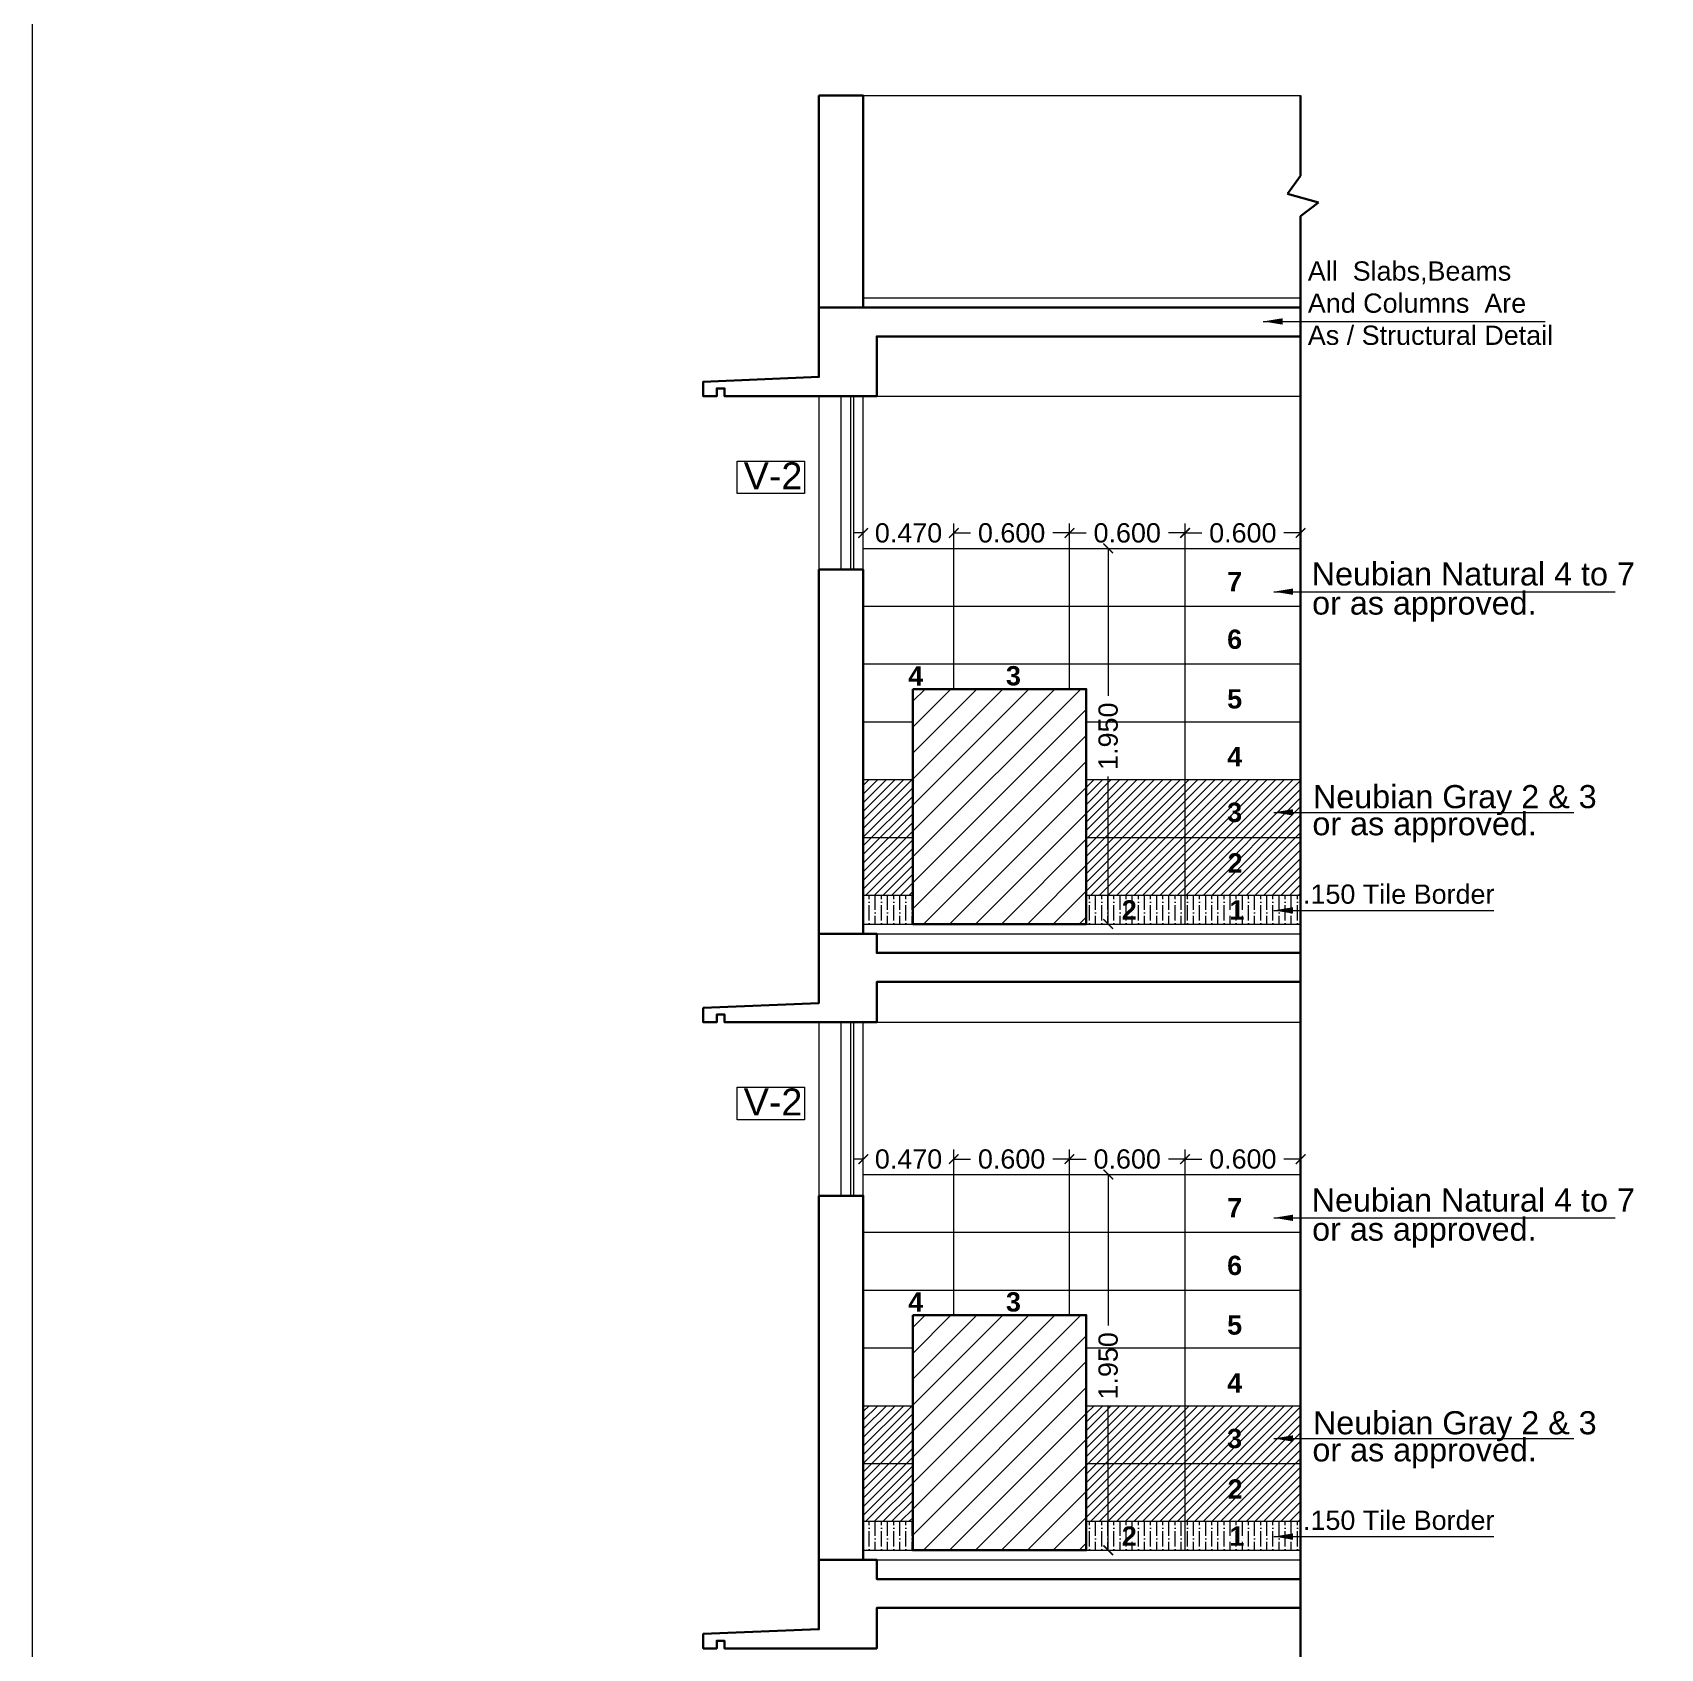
# Model space of a CAD drawing. Header units: millimetres. Extents: x 2733 to 5909, y 1038 to 2089.
# Drawn here: x 2964.63 to 2973.08, y 1047.85 to 1056.24 of the extents above; entities that cross this region are included whole.
import ezdxf

# ---------------------------------------------------------------- set-up
doc = ezdxf.new("R2010")
doc.units = ezdxf.units.MM
doc.header["$PDMODE"] = 35
doc.layers.get('0').update_dxf_attribs({"lineweight": 20})
doc.layers.get('Defpoints').update_dxf_attribs({"lineweight": 15})
for name, color, linetype, lineweight in [('beam', 43, 'Continuous', 20), ('DIM', 6, 'Continuous', 18), ('dim.1', 6, 'Continuous', 18), ('FLOOR FINISH', 10, 'Continuous', 15), ('Hatch', 43, 'Continuous', 13), ('rcc', 5, 'Continuous', 30), ('RD', 7, 'Continuous', 18), ('TEXT', 7, 'Continuous', 15), ('Text-1', 240, 'Continuous', 15), ('TILE HATCH-2', 123, 'Continuous', 9), ('Tiles', 91, 'Continuous', 9), ('Tiles-Text', 230, 'Continuous', 18), ('Ventilator', 200, 'Continuous', 18), ('Wall', 7, 'Continuous', 30)]:
    doc.layers.add(name, color=color, linetype=linetype, lineweight=lineweight)
doc.styles.add('dim-stylus bt', font='arial.ttf')
doc.styles.add('L120', font='arial.ttf', dxfattribs={"height": 0.6})
doc.styles.get("Standard").update_dxf_attribs({"font": 'arial.ttf', "height": 0.2})
doc.styles.add('Tabrej', font='arial.ttf')
doc.dimstyles.new('DIMEN', dxfattribs={"dimtxt": 0.3, "dimasz": 0.25, "dimexe": 0.18, "dimexo": 0.0625, "dimgap": 0.09, "dimtad": 0, "dimdec": 3, "dimzin": 0, "dimdsep": 46, "dimtxsty": 'Tabrej', "dimcen": 0, "dimclrd": 256, "dimclre": 256, "dimclrt": 7, "dimadec": 0, "dimazin": 0, "dimtfac": 1, "dimtdec": 3, "dimtofl": 0, "dimtmove": 0, "dimatfit": 1, "dimfxl": 0, "dimtolj": 1, "dimtzin": 0, "dimlwd": -1, "dimlwe": -1, "dimarcsym": 0})
doc.dimstyles.new('Tabrej', dxfattribs={"dimtxt": 4, "dimasz": 0.45, "dimexe": 0.18, "dimexo": 0.0625, "dimgap": 0.09, "dimtad": 0, "dimdec": 3, "dimzin": 0, "dimdsep": 46, "dimtxsty": 'Tabrej', "dimcen": 0, "dimclrd": 256, "dimclre": 256, "dimclrt": 7, "dimaunit": 1, "dimadec": 3, "dimazin": 0, "dimtfac": 1, "dimtdec": 3, "dimtofl": 0, "dimtmove": 0, "dimatfit": 3, "dimfxl": 0, "dimtolj": 1, "dimtzin": 0, "dimlwd": -1, "dimlwe": -1, "dimarcsym": 0})

# ---------------------------------------------------------------- blocks, each defined once
blk = doc.blocks.new('_ArchTick')
at = {"color": 0, "const_width": 0.15}
blk.add_lwpolyline([(-0.5, -0.5), (0.5, 0.5)], dxfattribs=at)
blk = doc.blocks.new('*D588')
at = {"layer": 'Defpoints', "color": 0, "lineweight": 15, "transparency": 16777216}
for p in [(2970.6134, 1053.6424), (2970.0134, 1053.5685), (2970.6134, 1053.5635)]:
    blk.add_point(p, dxfattribs=at)
at = {"layer": 'DIM', "transparency": 16777216}
for p, q in [((2970.0134, 1053.57), (2970.0134, 1053.6924)), ((2970.6134, 1053.565), (2970.6134, 1053.6924)), ((2970.0134, 1053.6424), (2970.0998, 1053.6424)), ((2970.6134, 1053.6424), (2970.5269, 1053.6424))]:
    blk.add_line(p, q, dxfattribs=at)
at = {"layer": 'DIM', "transparency": 16777216, "xscale": 0.05, "yscale": 0.05, "zscale": 0.05, "rotation": 180}
blk.add_blockref('_ArchTick', (2970.0134, 1053.6424), dxfattribs=at)
at = {"layer": 'DIM', "transparency": 16777216, "xscale": 0.05, "yscale": 0.05, "zscale": 0.05}
blk.add_blockref('_ArchTick', (2970.6134, 1053.6424), dxfattribs=at)
at = {"layer": 'DIM', "color": 7, "transparency": 16777216, "insert": (2970.3134, 1053.6424), "char_height": 0.1, "attachment_point": 5, "style": 'Tabrej'}
blk.add_mtext('\\A1;0.600', dxfattribs=at)
blk = doc.blocks.new('*D589')
at = {"layer": 'Defpoints', "color": 0, "lineweight": 15, "transparency": 16777216}
for p in [(2971.2134, 1053.6424), (2970.6134, 1053.5685), (2971.2134, 1053.5635)]:
    blk.add_point(p, dxfattribs=at)
at = {"layer": 'DIM', "transparency": 16777216}
for p, q in [((2970.6134, 1053.57), (2970.6134, 1053.6924)), ((2971.2134, 1053.565), (2971.2134, 1053.6924)), ((2970.6134, 1053.6424), (2970.6998, 1053.6424)), ((2971.2134, 1053.6424), (2971.1269, 1053.6424))]:
    blk.add_line(p, q, dxfattribs=at)
at = {"layer": 'DIM', "transparency": 16777216, "xscale": 0.05, "yscale": 0.05, "zscale": 0.05, "rotation": 180}
blk.add_blockref('_ArchTick', (2970.6134, 1053.6424), dxfattribs=at)
at = {"layer": 'DIM', "transparency": 16777216, "xscale": 0.05, "yscale": 0.05, "zscale": 0.05}
blk.add_blockref('_ArchTick', (2971.2134, 1053.6424), dxfattribs=at)
at = {"layer": 'DIM', "color": 7, "transparency": 16777216, "insert": (2970.9134, 1053.6424), "char_height": 0.1, "attachment_point": 5, "style": 'Tabrej'}
blk.add_mtext('\\A1;0.600', dxfattribs=at)
blk = doc.blocks.new('*D590')
at = {"layer": 'Defpoints', "color": 0, "lineweight": 15, "transparency": 16777216}
for p in [(2970.1037, 1053.5625), (2970.1294, 1051.6125), (2970.2147, 1051.6125)]:
    blk.add_point(p, dxfattribs=at)
at = {"layer": 'DIM', "transparency": 16777216}
for p, q in [((2970.1052, 1053.5625), (2970.2647, 1053.5625)), ((2970.2147, 1053.5625), (2970.2147, 1052.7964)), ((2970.2147, 1051.6125), (2970.2147, 1052.3787)), ((2970.1309, 1051.6125), (2970.2647, 1051.6125))]:
    blk.add_line(p, q, dxfattribs=at)
at = {"layer": 'DIM', "transparency": 16777216, "xscale": 0.05, "yscale": 0.05, "zscale": 0.05}
for p, rotation in [((2970.2147, 1053.5625), 90), ((2970.2147, 1051.6125), 270)]:
    blk.add_blockref('_ArchTick', p, dxfattribs=dict(at, rotation=rotation))
at = {"layer": 'DIM', "color": 7, "transparency": 16777216, "insert": (2970.2147, 1052.5875), "char_height": 0.1, "attachment_point": 5, "rotation": 90, "style": 'Tabrej'}
blk.add_mtext('\\A1;1.950', dxfattribs=at)
blk = doc.blocks.new('*D591')
at = {"layer": 'Defpoints', "color": 0, "lineweight": 15, "transparency": 16777216}
for p in [(2970.0134, 1053.6424), (2969.4134, 1053.5685), (2970.0134, 1053.5635)]:
    blk.add_point(p, dxfattribs=at)
at = {"layer": 'DIM', "transparency": 16777216}
for p, q in [((2969.4134, 1053.57), (2969.4134, 1053.6924)), ((2970.0134, 1053.565), (2970.0134, 1053.6924)), ((2969.4134, 1053.6424), (2969.4998, 1053.6424)), ((2970.0134, 1053.6424), (2969.9269, 1053.6424))]:
    blk.add_line(p, q, dxfattribs=at)
at = {"layer": 'DIM', "transparency": 16777216, "xscale": 0.05, "yscale": 0.05, "zscale": 0.05, "rotation": 180}
blk.add_blockref('_ArchTick', (2969.4134, 1053.6424), dxfattribs=at)
at = {"layer": 'DIM', "transparency": 16777216, "xscale": 0.05, "yscale": 0.05, "zscale": 0.05}
blk.add_blockref('_ArchTick', (2970.0134, 1053.6424), dxfattribs=at)
at = {"layer": 'DIM', "color": 7, "transparency": 16777216, "insert": (2969.7134, 1053.6424), "char_height": 0.1, "attachment_point": 5, "style": 'Tabrej'}
blk.add_mtext('\\A1;0.600', dxfattribs=at)
blk = doc.blocks.new('*D592')
at = {"layer": 'Defpoints', "color": 0, "lineweight": 15, "transparency": 16777216}
for p in [(2969.4134, 1053.6424), (2968.9434, 1053.5625), (2969.4134, 1053.5635)]:
    blk.add_point(p, dxfattribs=at)
at = {"layer": 'DIM', "transparency": 16777216}
for p, q in [((2968.9434, 1053.564), (2968.9434, 1053.6924)), ((2969.4134, 1053.565), (2969.4134, 1053.6924)), ((2968.9434, 1053.6424), (2968.8934, 1053.6424)), ((2969.4134, 1053.6424), (2969.4634, 1053.6424))]:
    blk.add_line(p, q, dxfattribs=at)
at = {"layer": 'DIM', "transparency": 16777216, "xscale": 0.05, "yscale": 0.05, "zscale": 0.05}
blk.add_blockref('_ArchTick', (2968.9434, 1053.6424), dxfattribs=at)
at = {"layer": 'DIM', "transparency": 16777216, "xscale": 0.05, "yscale": 0.05, "zscale": 0.05, "rotation": 180}
blk.add_blockref('_ArchTick', (2969.4134, 1053.6424), dxfattribs=at)
at = {"layer": 'DIM', "color": 7, "transparency": 16777216, "insert": (2969.1784, 1053.6424), "char_height": 0.1, "attachment_point": 5, "style": 'Tabrej'}
blk.add_mtext('\\A1;0.470', dxfattribs=at)
blk = doc.blocks.new('*D838')
at = {"layer": 'Defpoints', "color": 0, "lineweight": 15, "transparency": 16777216}
for p in [(2970.6134, 1050.3924), (2970.0134, 1050.3185), (2970.6134, 1050.3135)]:
    blk.add_point(p, dxfattribs=at)
at = {"layer": 'DIM', "transparency": 16777216}
for p, q in [((2970.0134, 1050.32), (2970.0134, 1050.4424)), ((2970.0134, 1050.3924), (2970.0998, 1050.3924)), ((2970.6134, 1050.3924), (2970.5269, 1050.3924)), ((2970.6134, 1050.315), (2970.6134, 1050.4424))]:
    blk.add_line(p, q, dxfattribs=at)
at = {"layer": 'DIM', "transparency": 16777216, "xscale": 0.05, "yscale": 0.05, "zscale": 0.05, "rotation": 180}
blk.add_blockref('_ArchTick', (2970.0134, 1050.3924), dxfattribs=at)
at = {"layer": 'DIM', "transparency": 16777216, "xscale": 0.05, "yscale": 0.05, "zscale": 0.05}
blk.add_blockref('_ArchTick', (2970.6134, 1050.3924), dxfattribs=at)
at = {"layer": 'DIM', "color": 7, "transparency": 16777216, "insert": (2970.3134, 1050.3924), "char_height": 0.1, "attachment_point": 5, "style": 'Tabrej'}
blk.add_mtext('\\A1;0.600', dxfattribs=at)
blk = doc.blocks.new('*D839')
at = {"layer": 'Defpoints', "color": 0, "lineweight": 15, "transparency": 16777216}
for p in [(2971.2134, 1050.3924), (2970.6134, 1050.3185), (2971.2134, 1050.3135)]:
    blk.add_point(p, dxfattribs=at)
at = {"layer": 'DIM', "transparency": 16777216}
for p, q in [((2970.6134, 1050.32), (2970.6134, 1050.4424)), ((2970.6134, 1050.3924), (2970.6998, 1050.3924)), ((2971.2134, 1050.3924), (2971.1269, 1050.3924)), ((2971.2134, 1050.315), (2971.2134, 1050.4424))]:
    blk.add_line(p, q, dxfattribs=at)
at = {"layer": 'DIM', "transparency": 16777216, "xscale": 0.05, "yscale": 0.05, "zscale": 0.05, "rotation": 180}
blk.add_blockref('_ArchTick', (2970.6134, 1050.3924), dxfattribs=at)
at = {"layer": 'DIM', "transparency": 16777216, "xscale": 0.05, "yscale": 0.05, "zscale": 0.05}
blk.add_blockref('_ArchTick', (2971.2134, 1050.3924), dxfattribs=at)
at = {"layer": 'DIM', "color": 7, "transparency": 16777216, "insert": (2970.9134, 1050.3924), "char_height": 0.1, "attachment_point": 5, "style": 'Tabrej'}
blk.add_mtext('\\A1;0.600', dxfattribs=at)
blk = doc.blocks.new('*D840')
at = {"layer": 'Defpoints', "color": 0, "lineweight": 15, "transparency": 16777216}
for p in [(2970.1037, 1050.3125), (2970.1294, 1048.3625), (2970.2147, 1048.3625)]:
    blk.add_point(p, dxfattribs=at)
at = {"layer": 'DIM', "transparency": 16777216}
for p, q in [((2970.1052, 1050.3125), (2970.2647, 1050.3125)), ((2970.2147, 1050.3125), (2970.2147, 1049.5281)), ((2970.2147, 1048.3625), (2970.2147, 1049.1104)), ((2970.1309, 1048.3625), (2970.2647, 1048.3625))]:
    blk.add_line(p, q, dxfattribs=at)
at = {"layer": 'DIM', "transparency": 16777216, "xscale": 0.05, "yscale": 0.05, "zscale": 0.05}
for p, rotation in [((2970.2147, 1050.3125), 90), ((2970.2147, 1048.3625), 270)]:
    blk.add_blockref('_ArchTick', p, dxfattribs=dict(at, rotation=rotation))
at = {"layer": 'DIM', "color": 7, "transparency": 16777216, "insert": (2970.2147, 1049.3193), "char_height": 0.1, "attachment_point": 5, "rotation": 90, "style": 'Tabrej'}
blk.add_mtext('\\A1;1.950', dxfattribs=at)
blk = doc.blocks.new('*D841')
at = {"layer": 'Defpoints', "color": 0, "lineweight": 15, "transparency": 16777216}
for p in [(2970.0134, 1050.3924), (2969.4134, 1050.3185), (2970.0134, 1050.3135)]:
    blk.add_point(p, dxfattribs=at)
at = {"layer": 'DIM', "transparency": 16777216}
for p, q in [((2969.4134, 1050.32), (2969.4134, 1050.4424)), ((2969.4134, 1050.3924), (2969.4998, 1050.3924)), ((2970.0134, 1050.3924), (2969.9269, 1050.3924)), ((2970.0134, 1050.315), (2970.0134, 1050.4424))]:
    blk.add_line(p, q, dxfattribs=at)
at = {"layer": 'DIM', "transparency": 16777216, "xscale": 0.05, "yscale": 0.05, "zscale": 0.05, "rotation": 180}
blk.add_blockref('_ArchTick', (2969.4134, 1050.3924), dxfattribs=at)
at = {"layer": 'DIM', "transparency": 16777216, "xscale": 0.05, "yscale": 0.05, "zscale": 0.05}
blk.add_blockref('_ArchTick', (2970.0134, 1050.3924), dxfattribs=at)
at = {"layer": 'DIM', "color": 7, "transparency": 16777216, "insert": (2969.7134, 1050.3924), "char_height": 0.1, "attachment_point": 5, "style": 'Tabrej'}
blk.add_mtext('\\A1;0.600', dxfattribs=at)
blk = doc.blocks.new('*D842')
at = {"layer": 'Defpoints', "color": 0, "lineweight": 15, "transparency": 16777216}
for p in [(2969.4134, 1050.3924), (2968.9434, 1050.3125), (2969.4134, 1050.3135)]:
    blk.add_point(p, dxfattribs=at)
at = {"layer": 'DIM', "transparency": 16777216}
for p, q in [((2968.9434, 1050.3924), (2968.8934, 1050.3924)), ((2968.9434, 1050.314), (2968.9434, 1050.4424)), ((2969.4134, 1050.315), (2969.4134, 1050.4424)), ((2969.4134, 1050.3924), (2969.4634, 1050.3924))]:
    blk.add_line(p, q, dxfattribs=at)
at = {"layer": 'DIM', "transparency": 16777216, "xscale": 0.05, "yscale": 0.05, "zscale": 0.05}
blk.add_blockref('_ArchTick', (2968.9434, 1050.3924), dxfattribs=at)
at = {"layer": 'DIM', "transparency": 16777216, "xscale": 0.05, "yscale": 0.05, "zscale": 0.05, "rotation": 180}
blk.add_blockref('_ArchTick', (2969.4134, 1050.3924), dxfattribs=at)
at = {"layer": 'DIM', "color": 7, "transparency": 16777216, "insert": (2969.1784, 1050.3924), "char_height": 0.1, "attachment_point": 5, "style": 'Tabrej'}
blk.add_mtext('\\A1;0.470', dxfattribs=at)
blk = doc.blocks.new('gd')
at = {"layer": 'TEXT', "insert": (2851.3562, 1054.9194), "char_height": 0.1, "width": 22.011289, "attachment_point": 1, "style": 'L120'}
blk.add_mtext('All  Slabs,Beams\\PAnd Columns  Are\\PAs / Structural Detail', dxfattribs=at)
at = {"layer": 'dim.1', "ltscale": 0.02}
blk.add_leader([(2851.125, 1054.6077), (2852.588, 1054.6077)], dimstyle='Tabrej', override={"dimasz": 0.1}, dxfattribs=at)

msp = doc.modelspace()

# ---------------------------------------------------------------- hatches: boundary and pattern name
at = {"layer": 'Hatch', "lineweight": 15}
h = msp.add_hatch(dxfattribs=at)
h.set_pattern_fill('ANSI31', color=256, scale=0.03)
h.paths.add_polyline_path([(2970.1004, 1052.8325), (2969.2004, 1052.8325), (2969.2004, 1051.6125), (2970.1004, 1051.6125)])
h = msp.add_hatch(dxfattribs=at)
h.set_pattern_fill('ANSI36', color=256, scale=0.01, angle=45, style=0)
h.paths.add_polyline_path([(2971.2134, 1051.7625), (2970.6134, 1051.7625), (2970.6134, 1051.6125), (2971.2134, 1051.6125)])
h.paths.add_polyline_path([(2970.6134, 1051.7625), (2970.1004, 1051.7625), (2970.1004, 1051.6125), (2970.6134, 1051.6125)])
h.paths.add_polyline_path([(2969.2004, 1051.7625), (2968.9434, 1051.7625), (2968.9434, 1051.6125), (2969.2004, 1051.6125)])
h.paths.add_polyline_path([(2970.8245, 1051.5808), (2970.9522, 1051.5808), (2970.9522, 1051.7869), (2970.8245, 1051.7869)], flags=9)
h.paths.add_polyline_path([(2970.2622, 1051.5809), (2970.3899, 1051.5809), (2970.3899, 1051.787), (2970.2622, 1051.787)], flags=9)
h = msp.add_hatch(dxfattribs=at)
h.set_pattern_fill('ANSI31', color=256, scale=0.03)
h.set_pattern_definition([(45, (4e-12, -3.25), (-0.067351921, 0.067351921), [])])
h.paths.add_polyline_path([(2970.1004, 1049.5825), (2969.2004, 1049.5825), (2969.2004, 1048.3625), (2970.1004, 1048.3625)])
h = msp.add_hatch(dxfattribs=at)
h.set_pattern_fill('ANSI36', color=256, scale=0.01, angle=45, style=0)
h.set_pattern_definition([(90, (4e-12, -3.25), (-0.03175, 0.0555625), [0.079375, -0.015875, 0, -0.015875])])
h.paths.add_polyline_path([(2971.2134, 1048.5125), (2970.6134, 1048.5125), (2970.6134, 1048.3625), (2971.2134, 1048.3625)])
h.paths.add_polyline_path([(2970.6134, 1048.5125), (2970.1004, 1048.5125), (2970.1004, 1048.3625), (2970.6134, 1048.3625)])
h.paths.add_polyline_path([(2969.2004, 1048.5125), (2968.9434, 1048.5125), (2968.9434, 1048.3625), (2969.2004, 1048.3625)])
h.paths.add_polyline_path([(2970.8245, 1048.3308), (2970.9522, 1048.3308), (2970.9522, 1048.5369), (2970.8245, 1048.5369)], flags=9)
h.paths.add_polyline_path([(2970.2622, 1048.3309), (2970.3899, 1048.3309), (2970.3899, 1048.537), (2970.2622, 1048.537)], flags=9)
at = {"layer": 'TILE HATCH-2'}
h = msp.add_hatch(dxfattribs=at)
h.set_pattern_fill('ANSI31', color=256, scale=0.01, style=0)
h.paths.add_polyline_path([(2970.6134, 1052.3625), (2970.1004, 1052.3625), (2970.1004, 1052.0625), (2970.6134, 1052.0625)])
h.paths.add_polyline_path([(2970.6134, 1052.0625), (2970.1004, 1052.0625), (2970.1004, 1051.7625), (2970.6134, 1051.7625)])
h.paths.add_polyline_path([(2971.2134, 1052.0625), (2970.6134, 1052.0625), (2970.6134, 1051.7625), (2971.2134, 1051.7625)])
h.paths.add_polyline_path([(2971.2134, 1052.3625), (2970.6134, 1052.3625), (2970.6134, 1052.0625), (2971.2134, 1052.0625)])
h.paths.add_polyline_path([(2969.2004, 1052.3625), (2968.9434, 1052.3625), (2968.9434, 1052.0625), (2969.2004, 1052.0625)])
h.paths.add_polyline_path([(2969.2004, 1052.0625), (2968.9434, 1052.0625), (2968.9434, 1051.7625), (2969.2004, 1051.7625)])
h.paths.add_polyline_path([(2970.8111, 1051.8252), (2970.9388, 1051.8252), (2970.9388, 1052.0313), (2970.8111, 1052.0313)], flags=24)
h.paths.add_polyline_path([(2970.8073, 1052.0877), (2970.935, 1052.0877), (2970.935, 1052.2938), (2970.8073, 1052.2938)], flags=24)
h = msp.add_hatch(dxfattribs=at)
h.set_pattern_fill('ANSI31', color=256, scale=0.01, style=0)
h.set_pattern_definition([(45, (4e-12, -3.25), (-0.0224506403, 0.0224506403), [])])
h.paths.add_polyline_path([(2970.6134, 1049.1125), (2970.1004, 1049.1125), (2970.1004, 1048.8125), (2970.6134, 1048.8125)])
h.paths.add_polyline_path([(2970.6134, 1048.8125), (2970.1004, 1048.8125), (2970.1004, 1048.5125), (2970.6134, 1048.5125)])
h.paths.add_polyline_path([(2971.2134, 1048.8125), (2970.6134, 1048.8125), (2970.6134, 1048.5125), (2971.2134, 1048.5125)])
h.paths.add_polyline_path([(2971.2134, 1049.1125), (2970.6134, 1049.1125), (2970.6134, 1048.8125), (2971.2134, 1048.8125)])
h.paths.add_polyline_path([(2969.2004, 1049.1125), (2968.9434, 1049.1125), (2968.9434, 1048.8125), (2969.2004, 1048.8125)])
h.paths.add_polyline_path([(2969.2004, 1048.8125), (2968.9434, 1048.8125), (2968.9434, 1048.5125), (2969.2004, 1048.5125)])
h.paths.add_polyline_path([(2970.8111, 1048.5752), (2970.9388, 1048.5752), (2970.9388, 1048.7813), (2970.8111, 1048.7813)], flags=24)
h.paths.add_polyline_path([(2970.8073, 1048.8377), (2970.935, 1048.8377), (2970.935, 1049.0438), (2970.8073, 1049.0438)], flags=24)

# ---------------------------------------------------------------- linework, layer by layer
at = {"lineweight": 15}
for p, q in [((2968.7134, 1055.9125), (2971.2134, 1055.9125)), ((2968.8284, 1053.4525), (2968.8284, 1054.3525)), ((2968.8284, 1050.2025), (2968.8284, 1051.1025))]:
    msp.add_line(p, q, dxfattribs=at)
for points in [[(2968.7134, 1053.4525), (2968.9434, 1053.4525), (2968.9434, 1054.3525), (2968.7134, 1054.3525)], [(2968.7134, 1050.2025), (2968.9434, 1050.2025), (2968.9434, 1051.1025), (2968.7134, 1051.1025)]]:
    msp.add_lwpolyline(points, close=True, dxfattribs=at)
at = {"layer": 'beam', "lineweight": 15}
for p, q in [((2968.7134, 1054.3525), (2971.2134, 1054.3525)), ((2968.7134, 1051.1025), (2971.2134, 1051.1025))]:
    msp.add_line(p, q, dxfattribs=at)
at = {"layer": 'FLOOR FINISH', "lineweight": 15}
for p, q in [((2968.9434, 1054.8625), (2971.2134, 1054.8625)), ((2968.9434, 1051.6125), (2971.2134, 1051.6125)), ((2969.0134, 1051.5625), (2971.2134, 1051.5625)), ((2968.9433, 1048.3625), (2971.2134, 1048.3625)), ((2968.9433, 1048.3125), (2971.2134, 1048.3125))]:
    msp.add_line(p, q, dxfattribs=at)
at = {"layer": 'rcc'}
for points in [[(2971.2134, 1054.6625), (2969.0134, 1054.6625), (2969.0134, 1054.3525), (2968.2234, 1054.3525), (2968.2234, 1054.3925), (2968.1834, 1054.3925), (2968.1834, 1054.3525), (2968.1134, 1054.3525), (2968.1134, 1054.4275), (2968.7134, 1054.4525), (2968.7134, 1054.8125), (2971.2134, 1054.8125)], [(2971.2134, 1051.3125), (2969.0134, 1051.3125), (2969.0134, 1051.1025), (2968.2234, 1051.1025), (2968.2234, 1051.1425), (2968.1834, 1051.1425), (2968.1834, 1051.1025), (2968.1134, 1051.1025), (2968.1134, 1051.1775), (2968.7134, 1051.2025), (2968.7134, 1051.5625), (2969.0134, 1051.5625), (2969.0134, 1051.4625), (2971.2134, 1051.4625)], [(2971.2133, 1048.0625), (2969.0133, 1048.0625), (2969.0133, 1047.8525), (2968.2233, 1047.8525), (2968.2233, 1047.8925), (2968.1833, 1047.8925), (2968.1833, 1047.8525), (2968.1133, 1047.8525), (2968.1133, 1047.9275), (2968.7133, 1047.9525), (2968.7133, 1048.3125), (2969.0133, 1048.3125), (2969.0133, 1048.2125), (2971.2133, 1048.2125)]]:
    msp.add_lwpolyline(points, dxfattribs=at)
at = {"layer": 'RD', "lineweight": 15}
msp.add_lwpolyline([(2964.6324, 1070.8574), (3019.7085, 1070.8574), (3019.7085, 1038.1163), (2964.6324, 1038.1163)], close=True, dxfattribs=at)
at = {"layer": 'RD', "linetype": 'Continuous', "ltscale": 0.2}
for points in [[(2968.6394, 1053.847), (2968.2893, 1053.847), (2968.2893, 1054.0156), (2968.6394, 1054.0156)], [(2968.6394, 1050.597), (2968.2893, 1050.597), (2968.2893, 1050.7656), (2968.6394, 1050.7656)]]:
    msp.add_lwpolyline(points, close=True, dxfattribs=at)
at = {"layer": 'Tiles', "lineweight": 15}
for p, q in [((2968.9434, 1053.5625), (2971.2134, 1053.5625)), ((2969.4134, 1052.8325), (2969.4134, 1053.5625)), ((2970.0134, 1052.8325), (2970.0134, 1053.5625)), ((2970.6134, 1051.6125), (2970.6134, 1053.5625)), ((2968.9434, 1053.2625), (2971.2134, 1053.2625)), ((2968.9434, 1052.9625), (2971.2134, 1052.9625)), ((2968.9434, 1052.6625), (2969.2004, 1052.6625)), ((2970.1004, 1052.6625), (2971.2134, 1052.6625)), ((2968.9434, 1052.3625), (2969.2004, 1052.3625)), ((2970.1004, 1052.3625), (2971.2134, 1052.3625)), ((2968.9434, 1052.0625), (2969.2004, 1052.0625)), ((2970.1004, 1052.0625), (2971.2134, 1052.0625)), ((2968.9434, 1051.7625), (2969.2004, 1051.7625)), ((2970.1004, 1051.7625), (2971.2134, 1051.7625)), ((2968.9434, 1050.3125), (2971.2134, 1050.3125)), ((2969.4134, 1049.5825), (2969.4134, 1050.3125)), ((2970.0134, 1049.5825), (2970.0134, 1050.3125)), ((2970.6134, 1048.3625), (2970.6134, 1050.3125)), ((2968.9434, 1050.0125), (2971.2134, 1050.0125)), ((2968.9434, 1049.7125), (2971.2134, 1049.7125)), ((2968.9434, 1049.4125), (2969.2004, 1049.4125)), ((2970.1004, 1049.4125), (2971.2134, 1049.4125)), ((2968.9434, 1049.1125), (2969.2004, 1049.1125)), ((2970.1004, 1049.1125), (2971.2134, 1049.1125)), ((2968.9434, 1048.8125), (2969.2004, 1048.8125)), ((2970.1004, 1048.8125), (2971.2134, 1048.8125)), ((2968.9434, 1048.5125), (2969.2004, 1048.5125)), ((2970.1004, 1048.5125), (2971.2134, 1048.5125))]:
    msp.add_line(p, q, dxfattribs=at)
at = {"layer": 'Ventilator', "lineweight": 15}
for points in [[(2968.8784, 1054.3525), (2968.8934, 1054.3525), (2968.8934, 1053.4525), (2968.8784, 1053.4525)], [(2968.8784, 1051.1025), (2968.8934, 1051.1025), (2968.8934, 1050.2025), (2968.8784, 1050.2025)]]:
    msp.add_lwpolyline(points, close=True, dxfattribs=at)
at = {"layer": 'Wall'}
for p, q in [((2971.2134, 1055.4969), (2971.2134, 1055.9125)), ((2971.2134, 1055.4969), (2971.1459, 1055.403)), ((2971.1459, 1055.403), (2971.3059, 1055.3581)), ((2971.3059, 1055.3581), (2971.2134, 1055.2875)), ((2971.2134, 1041.8125), (2971.2134, 1055.2875))]:
    msp.add_line(p, q, dxfattribs=at)
for points in [[(2968.7134, 1055.9125), (2968.9434, 1055.9125), (2968.9434, 1054.8125), (2968.7134, 1054.8125)], [(2968.7134, 1053.4525), (2968.9434, 1053.4525), (2968.9434, 1051.5625), (2968.7134, 1051.5625)], [(2969.2004, 1052.8325), (2970.1004, 1052.8325), (2970.1004, 1051.6125), (2969.2004, 1051.6125)], [(2968.7134, 1050.2025), (2968.9434, 1050.2025), (2968.9434, 1048.3125), (2968.7134, 1048.3125)], [(2969.2004, 1049.5825), (2970.1004, 1049.5825), (2970.1004, 1048.3625), (2969.2004, 1048.3625)]]:
    msp.add_lwpolyline(points, close=True, dxfattribs=at)

# ---------------------------------------------------------------- block references
at = {"layer": 'RD', "lineweight": 15}
msp.add_blockref('gd', (119.8944, 0.1327), dxfattribs=at)

# ---------------------------------------------------------------- texts
at = {"layer": 'RD', "linetype": 'Continuous', "ltscale": 0.2, "char_height": 0.14, "attachment_point": 1}
for insert in [(2968.323, 1054.0091), (2968.323, 1050.7591)]:
    msp.add_mtext_dynamic_manual_height_columns('V-2', width=0.066544, gutter_width=1.7655, heights=[0], dxfattribs=dict(at, insert=insert))
at = {"layer": 'TEXT', "char_height": 0.1, "width": 1.137347, "attachment_point": 3, "style": 'L120'}
for insert in [(2972.2193, 1051.8178), (2972.2193, 1048.5678)]:
    msp.add_mtext('{\\fArial|b0|i0|c0|p34; .150 Tile Border}', dxfattribs=dict(at, insert=insert))
at = {"layer": 'Text-1', "linetype": 'Continuous', "style": 'dim-stylus bt'}
for s, p in [('        Neubian Natural 4 to 7', (2970.8983, 1053.3699)), ('or as approved.', (2971.273, 1053.2188)), ('     Neubian Gray 2 & 3', (2971.0445, 1052.214)), ('or as approved.', (2971.2744, 1052.0734)), ('        Neubian Natural 4 to 7', (2970.8983, 1050.1199)), ('or as approved.', (2971.273, 1049.9688)), ('     Neubian Gray 2 & 3', (2971.0445, 1048.964)), ('or as approved.', (2971.2744, 1048.8234))]:
    msp.add_text(s, height=0.12, dxfattribs=at).set_placement(p)
at = {"layer": 'Tiles-Text', "char_height": 0.1, "width": 0.096954, "attachment_point": 5, "style": 'dim-stylus bt'}
for s, insert in [('{\\fArial|b1|i0|c0|p34;7}', (2970.8708, 1053.3902)), ('{\\fArial|b1|i0|c0|p34;6}', (2970.8708, 1053.0902)), ('{\\fArial|b1|i0|c0|p34;4}', (2969.2158, 1052.9006)), ('{\\fArial|b1|i0|c0|p34;3}', (2969.7228, 1052.9006)), ('{\\fArial|b1|i0|c0|p34;5}', (2970.8708, 1052.7807)), ('{\\fArial|b1|i0|c0|p34;4}', (2970.8708, 1052.4809)), ('{\\fArial|b1|i0|c0|p34;3}', (2970.8708, 1052.1917)), ('{\\fArial|b1|i0|c0|p34;2}', (2970.8731, 1051.93)), ('{\\fArial|b1|i0|c0|p34;2}', (2970.3243, 1051.6857)), ('{\\fArial|b1|i0|c0|p34;1}', (2970.8825, 1051.6856)), ('{\\fArial|b1|i0|c0|p34;7}', (2970.8708, 1050.1402)), ('{\\fArial|b1|i0|c0|p34;6}', (2970.8708, 1049.8402)), ('{\\fArial|b1|i0|c0|p34;4}', (2969.2158, 1049.6506)), ('{\\fArial|b1|i0|c0|p34;3}', (2969.7228, 1049.6506)), ('{\\fArial|b1|i0|c0|p34;5}', (2970.8708, 1049.5307)), ('{\\fArial|b1|i0|c0|p34;4}', (2970.8708, 1049.2309)), ('{\\fArial|b1|i0|c0|p34;3}', (2970.8708, 1048.9417)), ('{\\fArial|b1|i0|c0|p34;2}', (2970.8731, 1048.68)), ('{\\fArial|b1|i0|c0|p34;2}', (2970.3243, 1048.4357)), ('{\\fArial|b1|i0|c0|p34;1}', (2970.8825, 1048.4356))]:
    msp.add_mtext(s, dxfattribs=dict(at, insert=insert))

# ---------------------------------------------------------------- dimensions: what is measured, and where the dimension line sits
at = {"layer": 'DIM'}
for base, p1, p2, picture, middle in [((2969.4134, 1053.6424), (2968.9434, 1053.5625), (2969.4134, 1053.5635), '*D592', (2969.1784, 1053.6424)), ((2970.0134, 1053.6424), (2969.4134, 1053.5685), (2970.0134, 1053.5635), '*D591', (2969.7134, 1053.6424)), ((2970.6134, 1053.6424), (2970.0134, 1053.5685), (2970.6134, 1053.5635), '*D588', (2970.3134, 1053.6424)), ((2971.2134, 1053.6424), (2970.6134, 1053.5685), (2971.2134, 1053.5635), '*D589', (2970.9134, 1053.6424)), ((2969.4134, 1050.3924), (2968.9434, 1050.3125), (2969.4134, 1050.3135), '*D842', (2969.1784, 1050.3924)), ((2970.0134, 1050.3924), (2969.4134, 1050.3185), (2970.0134, 1050.3135), '*D841', (2969.7134, 1050.3924)), ((2970.6134, 1050.3924), (2970.0134, 1050.3185), (2970.6134, 1050.3135), '*D838', (2970.3134, 1050.3924)), ((2971.2134, 1050.3924), (2970.6134, 1050.3185), (2971.2134, 1050.3135), '*D839', (2970.9134, 1050.3924))]:
    dim = msp.add_linear_dim(base=base, p1=p1, p2=p2, dimstyle='DIMEN', override={"dimscale": 0.5, "dimtxt": 0.2, "dimasz": 0.1, "dimexe": 0.1, "dimexo": 0.003, "dimblk1": 'ArchTick', "dimblk2": 'ArchTick', "dimsah": 1}, dxfattribs=at)
    dim.commit()
    dim.dimension.update_dxf_attribs({"geometry": picture, "text_midpoint": middle})
dim = msp.add_linear_dim(base=(2970.2147, 1051.6125), p1=(2970.1037, 1053.5625), p2=(2970.1294, 1051.6125), angle=90, dimstyle='DIMEN', override={"dimscale": 0.5, "dimtxt": 0.2, "dimasz": 0.1, "dimexe": 0.1, "dimexo": 0.003, "dimblk1": 'ArchTick', "dimblk2": 'ArchTick', "dimsah": 1}, dxfattribs=at)
dim.commit()
dim.dimension.update_dxf_attribs({"geometry": '*D590', "text_midpoint": (2970.2147, 1052.5875)})
dim = msp.add_linear_dim(base=(2970.2147, 1048.3625), p1=(2970.1037, 1050.3125), p2=(2970.1294, 1048.3625), angle=90, dimstyle='DIMEN', override={"dimscale": 0.5, "dimtxt": 0.2, "dimasz": 0.1, "dimexe": 0.1, "dimexo": 0.003, "dimblk1": 'ArchTick', "dimblk2": 'ArchTick', "dimsah": 1}, dxfattribs=at)
dim.commit()
dim.dimension.update_dxf_attribs({"geometry": '*D840', "text_midpoint": (2970.2147, 1049.3193), "dimtype": 160})

# ---------------------------------------------------------------- leaders
at = {"layer": 'dim.1', "ltscale": 0.02}
for points in [[(2971.0741, 1053.3377), (2972.8455, 1053.3377)], [(2971.0741, 1052.1923), (2972.6315, 1052.1923)], [(2971.0741, 1051.6833), (2972.2166, 1051.6833)], [(2971.0741, 1050.0877), (2972.8455, 1050.0877)], [(2971.0741, 1048.9423), (2972.6315, 1048.9423)], [(2971.0741, 1048.4333), (2972.2166, 1048.4333)]]:
    msp.add_leader(points, dimstyle='Tabrej', override={"dimasz": 0.1}, dxfattribs=at)

doc.saveas('drawing.dxf')
